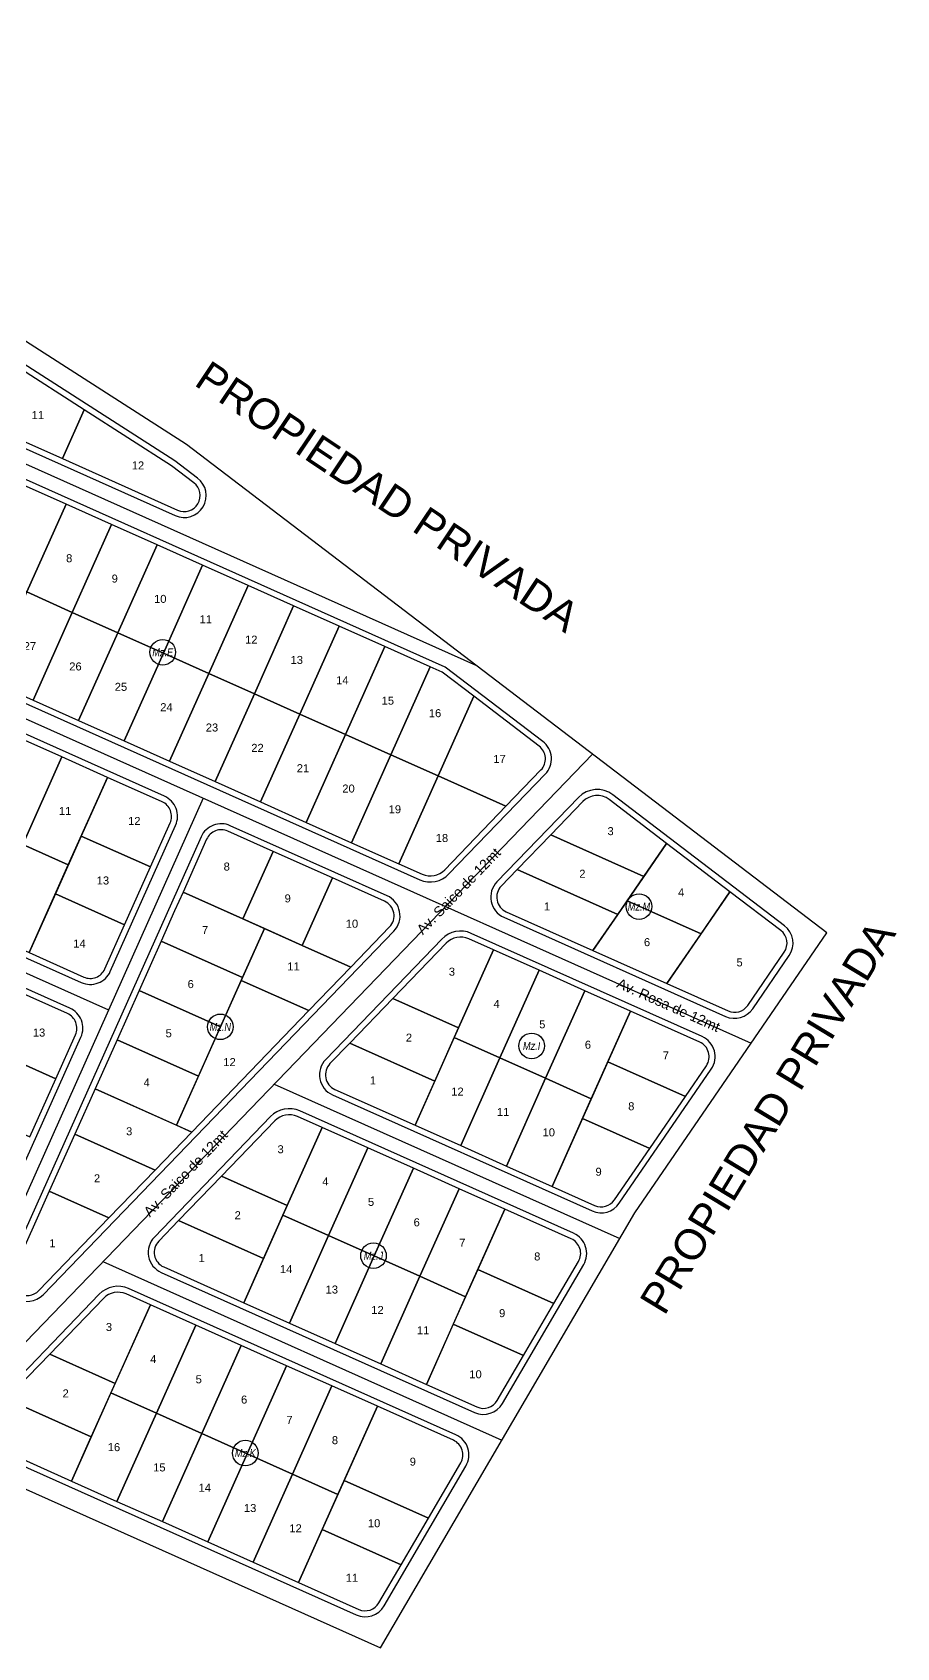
# Model space of a CAD drawing. Header units: millimetres. Extents: x 582359 to 582847, y 8181916 to 8182320.
# Drawn here: x 582631.1 to 582847.2, y 8181916.5 to 8182320.3 of the extents above; entities that cross this region are included whole.
import ezdxf
from ezdxf.enums import TextEntityAlignment as Align

# ---------------------------------------------------------------- set-up
doc = ezdxf.new("R2010")
doc.units = ezdxf.units.MM
for name, color, linetype in [('0 EJES DE CALLES', 153, 'Continuous'), ('Lote E 10', 40, 'Continuous'), ('Lote E 11', 40, 'Continuous'), ('Lote E 12', 40, 'Continuous'), ('Lote E 13', 40, 'Continuous'), ('Lote E 14', 40, 'Continuous'), ('Lote E 15', 40, 'Continuous'), ('Lote E 16', 40, 'Continuous'), ('Lote E 17', 40, 'Continuous'), ('Lote E 18', 40, 'Continuous'), ('Lote E 19', 40, 'Continuous'), ('Lote E 20', 40, 'Continuous'), ('Lote E 21', 40, 'Continuous'), ('Lote E 22', 40, 'Continuous'), ('Lote E 23', 40, 'Continuous'), ('Lote E 24', 40, 'Continuous'), ('Lote E 25', 40, 'Continuous'), ('Lote E 26', 40, 'Continuous'), ('Lote E 27', 40, 'Continuous'), ('Lote E 7', 40, 'Continuous'), ('Lote E 8', 40, 'Continuous'), ('Lote E 9', 40, 'Continuous'), ('Lote F 10', 40, 'Continuous'), ('Lote F 11', 40, 'Continuous'), ('Lote F 12', 40, 'Continuous'), ('Lote F 13', 40, 'Continuous'), ('Lote F 14', 40, 'Continuous'), ('Lote F 15', 40, 'Continuous'), ('Lote G 13', 40, 'Continuous'), ('Lote G 14', 40, 'Continuous'), ('Lote I 1', 40, 'Continuous'), ('Lote I 10', 40, 'Continuous'), ('Lote I 11', 40, 'Continuous'), ('Lote I 12', 40, 'Continuous'), ('Lote I 2', 40, 'Continuous'), ('Lote I 3', 40, 'Continuous'), ('Lote I 4', 40, 'Continuous'), ('Lote I 5', 40, 'Continuous'), ('Lote I 6', 40, 'Continuous'), ('Lote I 7', 40, 'Continuous'), ('Lote I 8', 40, 'Continuous'), ('Lote I 9', 40, 'Continuous'), ('Lote J 1', 40, 'Continuous'), ('Lote J 10', 40, 'Continuous'), ('Lote J 11', 40, 'Continuous'), ('Lote J 12', 40, 'Continuous'), ('Lote J 13', 40, 'Continuous'), ('Lote J 14', 40, 'Continuous'), ('Lote J 2', 40, 'Continuous'), ('Lote J 3', 40, 'Continuous'), ('Lote J 4', 40, 'Continuous'), ('Lote J 5', 40, 'Continuous'), ('Lote J 6', 40, 'Continuous'), ('Lote J 7', 40, 'Continuous'), ('Lote J 8', 40, 'Continuous'), ('Lote J 9', 40, 'Continuous'), ('Lote K 1', 40, 'Continuous'), ('Lote K 10', 40, 'Continuous'), ('Lote K 11', 40, 'Continuous'), ('Lote K 12', 40, 'Continuous'), ('Lote K 13', 40, 'Continuous'), ('Lote K 14', 40, 'Continuous'), ('Lote K 15', 40, 'Continuous'), ('Lote K 16', 40, 'Continuous'), ('Lote K 2', 40, 'Continuous'), ('Lote K 3', 40, 'Continuous'), ('Lote K 4', 40, 'Continuous'), ('Lote K 5', 40, 'Continuous'), ('Lote K 6', 40, 'Continuous'), ('Lote K 7', 40, 'Continuous'), ('Lote K 8', 40, 'Continuous'), ('Lote K 9', 40, 'Continuous'), ('Lote L 11', 40, 'Continuous'), ('Lote L 12', 40, 'Continuous'), ('Lote M 1', 40, 'Continuous'), ('Lote M 2', 40, 'Continuous'), ('Lote M 3', 40, 'Continuous'), ('Lote M 4', 40, 'Continuous'), ('Lote M 5', 40, 'Continuous'), ('Lote M 6', 40, 'Continuous'), ('Lote N 1', 40, 'Continuous'), ('Lote N 10', 40, 'Continuous'), ('Lote N 11', 40, 'Continuous'), ('Lote N 12', 40, 'Continuous'), ('Lote N 2', 40, 'Continuous'), ('Lote N 3', 40, 'Continuous'), ('Lote N 4', 40, 'Continuous'), ('Lote N 5', 40, 'Continuous'), ('Lote N 6', 40, 'Continuous'), ('Lote N 7', 40, 'Continuous'), ('Lote N 8', 40, 'Continuous'), ('Lote N 9', 40, 'Continuous'), ('Mz.E', 131, 'Continuous'), ('Mz.F', 131, 'Continuous'), ('Mz.G', 131, 'Continuous'), ('Mz.I', 131, 'Continuous'), ('Mz.J', 131, 'Continuous'), ('Mz.K', 131, 'Continuous'), ('Mz.L', 131, 'Continuous'), ('Mz.M', 131, 'Continuous'), ('Mz.N', 131, 'Continuous')]:
    doc.layers.add(name, color=color, linetype=linetype)
doc.layers.add('colindantes', color=80, linetype='Continuous', lineweight=30)
doc.styles.add('ARIAL', font='arial.ttf')
doc.styles.add('Manzanos', font='ARIALNBI.TTF')
doc.styles.add('Tabla', font='arial.ttf')

msp = doc.modelspace()

# ---------------------------------------------------------------- linework, layer by layer
for centre in [(582663.71, 8182165.31, 4250.83), (582782.77, 8182101.75, 4250.83), (582678.11, 8182071.68, 4250.83), (582755.93, 8182066.91, 4250.83), (582716.39, 8182014.48, 4250.83), (582684.35, 8181965.13, 4250.83)]:
    msp.add_circle(centre, 3.2)
at = {"layer": '0 EJES DE CALLES', "elevation": 4250.83}
msp.add_lwpolyline([(582669.63, 8182217.28), (582561.44, 8182286.63), (582491.08, 8182320.3), (582358.91, 8182077.09), (582718.18, 8181916.48), (582781.73, 8182025.22), (582829.7, 8182095.17)], close=True, dxfattribs=at)
for points in [[(582470.93, 8182283.22), (582742.11, 8182161.99)], [(582443.09, 8182231.98), (582810.79, 8182067.6)], [(582415.31, 8182180.87), (582650.13, 8182075.89)], [(582771.12, 8182139.86), (582604.63, 8181967.24)], [(582673.8, 8182128.84), (582602.07, 8181968.38)], [(582691.56, 8182057.37), (582777.95, 8182018.75)], [(582648.74, 8182012.98), (582748.51, 8181968.38)]]:
    msp.add_lwpolyline(points, dxfattribs=at)
at = {"layer": 'Lote E 10', "elevation": 4250.83}
msp.add_lwpolyline([(582673.69, 8182187.1), (582662.31, 8182192.19), (582652.49, 8182170.21), (582663.86, 8182165.13)], close=True, dxfattribs=at)
at = {"layer": 'Lote E 11', "elevation": 4250.83}
msp.add_lwpolyline([(582685.07, 8182182.01), (582673.69, 8182187.1), (582663.86, 8182165.13), (582675.24, 8182160.04)], close=True, dxfattribs=at)
at = {"layer": 'Lote E 12', "elevation": 4250.83}
msp.add_lwpolyline([(582696.44, 8182176.93), (582685.07, 8182182.01), (582675.24, 8182160.04), (582686.62, 8182154.95)], close=True, dxfattribs=at)
at = {"layer": 'Lote E 13', "elevation": 4250.83}
msp.add_lwpolyline([(582707.82, 8182171.84), (582696.44, 8182176.93), (582686.62, 8182154.95), (582698, 8182149.87)], close=True, dxfattribs=at)
at = {"layer": 'Lote E 14', "elevation": 4250.83}
msp.add_lwpolyline([(582719.2, 8182166.75), (582707.82, 8182171.84), (582698, 8182149.87), (582709.38, 8182144.78)], close=True, dxfattribs=at)
at = {"layer": 'Lote E 15', "elevation": 4250.83}
msp.add_lwpolyline([(582730.58, 8182161.67), (582719.2, 8182166.75), (582709.38, 8182144.78), (582720.75, 8182139.69)], close=True, dxfattribs=at)
at = {"layer": 'Lote E 16', "elevation": 4250.83}
msp.add_lwpolyline([(582741.44, 8182154.32), (582733.57, 8182160.33), (582730.58, 8182161.67), (582720.75, 8182139.69), (582732.55, 8182134.42)], close=True, dxfattribs=at)
at = {"layer": 'Lote E 17', "elevation": 4250.83}
msp.add_lwpolyline([(582741.44, 8182154.32), (582732.55, 8182134.42), (582749.52, 8182126.83), (582758.25, 8182135.89, 0.448508), (582757.8, 8182141.85)], format="xyb", close=True, dxfattribs=at)
at = {"layer": 'Lote E 18', "elevation": 4250.83}
msp.add_lwpolyline([(582749.52, 8182126.83), (582732.55, 8182134.42), (582722.72, 8182112.45), (582728.55, 8182109.84, 0.315896), (582734.19, 8182110.93)], format="xyb", close=True, dxfattribs=at)
at = {"layer": 'Lote E 19', "elevation": 4250.83}
msp.add_lwpolyline([(582732.55, 8182134.42), (582720.75, 8182139.69), (582710.93, 8182117.72), (582722.72, 8182112.45)], close=True, dxfattribs=at)
at = {"layer": 'Lote E 20', "elevation": 4250.83}
msp.add_lwpolyline([(582720.75, 8182139.69), (582709.38, 8182144.78), (582699.55, 8182122.8), (582710.93, 8182117.72)], close=True, dxfattribs=at)
at = {"layer": 'Lote E 21', "elevation": 4250.83}
msp.add_lwpolyline([(582709.38, 8182144.78), (582698, 8182149.87), (582688.17, 8182127.89), (582699.55, 8182122.8)], close=True, dxfattribs=at)
at = {"layer": 'Lote E 22', "elevation": 4250.83}
msp.add_lwpolyline([(582698, 8182149.87), (582686.62, 8182154.95), (582676.8, 8182132.98), (582688.17, 8182127.89)], close=True, dxfattribs=at)
at = {"layer": 'Lote E 23', "elevation": 4250.83}
msp.add_lwpolyline([(582686.62, 8182154.95), (582675.24, 8182160.04), (582665.42, 8182138.06), (582676.8, 8182132.98)], close=True, dxfattribs=at)
at = {"layer": 'Lote E 24', "elevation": 4250.83}
msp.add_lwpolyline([(582675.24, 8182160.04), (582663.86, 8182165.13), (582654.04, 8182143.15), (582665.42, 8182138.06)], close=True, dxfattribs=at)
at = {"layer": 'Lote E 25', "elevation": 4250.83}
msp.add_lwpolyline([(582663.86, 8182165.13), (582652.49, 8182170.21), (582642.66, 8182148.24), (582654.04, 8182143.15)], close=True, dxfattribs=at)
at = {"layer": 'Lote E 26', "elevation": 4250.83}
msp.add_lwpolyline([(582652.49, 8182170.21), (582641.11, 8182175.3), (582631.28, 8182153.32), (582642.66, 8182148.24)], close=True, dxfattribs=at)
at = {"layer": 'Lote E 27', "elevation": 4250.83}
msp.add_lwpolyline([(582641.11, 8182175.3), (582629.73, 8182180.39), (582619.91, 8182158.41), (582631.28, 8182153.32)], close=True, dxfattribs=at)
at = {"layer": 'Lote E 7', "elevation": 4250.83}
msp.add_lwpolyline([(582639.56, 8182202.36), (582628.18, 8182207.45), (582618.35, 8182185.47), (582629.73, 8182180.39)], close=True, dxfattribs=at)
at = {"layer": 'Lote E 8', "elevation": 4250.83}
msp.add_lwpolyline([(582650.93, 8182197.27), (582639.56, 8182202.36), (582629.73, 8182180.39), (582641.11, 8182175.3)], close=True, dxfattribs=at)
at = {"layer": 'Lote E 9', "elevation": 4250.83}
msp.add_lwpolyline([(582662.31, 8182192.19), (582650.93, 8182197.27), (582641.11, 8182175.3), (582652.49, 8182170.21)], close=True, dxfattribs=at)
at = {"layer": 'Lote F 10', "elevation": 4250.83}
msp.add_lwpolyline([(582617.28, 8182122.34), (582628.7, 8182117.24), (582638.49, 8182139.15), (582627.08, 8182144.25)], close=True, dxfattribs=at)
at = {"layer": 'Lote F 11', "elevation": 4250.83}
msp.add_lwpolyline([(582628.7, 8182117.24), (582640.11, 8182112.14), (582649.9, 8182134.05), (582638.49, 8182139.15)], close=True, dxfattribs=at)
at = {"layer": 'Lote F 12', "elevation": 4250.83}
msp.add_lwpolyline([(582663.54, 8182127.95), (582649.9, 8182134.05), (582643.35, 8182119.38), (582660.64, 8182111.65), (582665.56, 8182122.66, 0.414214)], format="xyb", close=True, dxfattribs=at)
at = {"layer": 'Lote F 13', "elevation": 4250.83}
msp.add_lwpolyline([(582654.16, 8182097.16), (582660.64, 8182111.65), (582643.35, 8182119.38), (582636.87, 8182104.89)], close=True, dxfattribs=at)
at = {"layer": 'Lote F 14', "elevation": 4250.83}
msp.add_lwpolyline([(582654.16, 8182097.16), (582636.87, 8182104.89), (582630.31, 8182090.23), (582643.95, 8182084.13, 0.414214), (582649.24, 8182086.15)], format="xyb", close=True, dxfattribs=at)
at = {"layer": 'Lote F 15', "elevation": 4250.83}
msp.add_lwpolyline([(582640.11, 8182112.14), (582628.7, 8182117.24), (582618.9, 8182095.33), (582630.31, 8182090.23)], close=True, dxfattribs=at)
at = {"layer": 'Lote G 13', "elevation": 4250.83}
msp.add_lwpolyline([(582641.89, 8182069.72, 0.414214), (582639.87, 8182075), (582625.9, 8182081.24), (582619.35, 8182066.58), (582636.97, 8182058.7)], format="xyb", close=True, dxfattribs=at)
at = {"layer": 'Lote G 14', "elevation": 4250.83}
msp.add_lwpolyline([(582630.49, 8182044.21), (582636.97, 8182058.7), (582619.35, 8182066.58), (582612.87, 8182052.09)], close=True, dxfattribs=at)
at = {"layer": 'Lote I 1', "elevation": 4250.83}
msp.add_lwpolyline([(582731.71, 8182058.13), (582710.48, 8182067.62), (582705.51, 8182062.48, 0.519877), (582706.76, 8182056.05), (582726.78, 8182047.1)], format="xyb", close=True, dxfattribs=at)
at = {"layer": 'Lote I 10', "elevation": 4250.83}
msp.add_lwpolyline([(582770.81, 8182053.7), (582759.4, 8182058.81), (582749.61, 8182036.89), (582761.02, 8182031.79)], close=True, dxfattribs=at)
at = {"layer": 'Lote I 11', "elevation": 4250.83}
msp.add_lwpolyline([(582759.4, 8182058.81), (582747.99, 8182063.91), (582738.19, 8182042), (582749.61, 8182036.89)], close=True, dxfattribs=at)
at = {"layer": 'Lote I 12', "elevation": 4250.83}
msp.add_lwpolyline([(582747.99, 8182063.91), (582736.58, 8182069.01), (582726.78, 8182047.1), (582738.19, 8182042)], close=True, dxfattribs=at)
at = {"layer": 'Lote I 2', "elevation": 4250.83}
msp.add_lwpolyline([(582731.71, 8182058.13), (582737.65, 8182071.4), (582721.21, 8182078.75), (582710.48, 8182067.62)], close=True, dxfattribs=at)
at = {"layer": 'Lote I 3', "elevation": 4250.83}
msp.add_lwpolyline([(582746.37, 8182090.92), (582740.19, 8182093.68, 0.315896), (582734.55, 8182092.59), (582721.21, 8182078.75), (582737.65, 8182071.4)], format="xyb", close=True, dxfattribs=at)
at = {"layer": 'Lote I 4', "elevation": 4250.83}
msp.add_lwpolyline([(582747.99, 8182063.91), (582757.78, 8182085.82), (582746.37, 8182090.92), (582736.58, 8182069.01)], close=True, dxfattribs=at)
at = {"layer": 'Lote I 5', "elevation": 4250.83}
msp.add_lwpolyline([(582747.99, 8182063.91), (582759.4, 8182058.81), (582769.2, 8182080.72), (582757.78, 8182085.82)], close=True, dxfattribs=at)
at = {"layer": 'Lote I 6', "elevation": 4250.83}
msp.add_lwpolyline([(582759.4, 8182058.81), (582770.81, 8182053.7), (582780.61, 8182075.61), (582769.2, 8182080.72)], close=True, dxfattribs=at)
at = {"layer": 'Lote I 7', "elevation": 4250.83}
msp.add_lwpolyline([(582797.94, 8182067.86), (582780.61, 8182075.61), (582774.95, 8182062.96), (582794.36, 8182054.29), (582799.61, 8182061.95, 0.468197)], format="xyb", close=True, dxfattribs=at)
at = {"layer": 'Lote I 8', "elevation": 4250.83}
msp.add_lwpolyline([(582785.44, 8182041.28), (582794.36, 8182054.29), (582774.95, 8182062.96), (582768.62, 8182048.8)], close=True, dxfattribs=at)
at = {"layer": 'Lote I 9', "elevation": 4250.83}
msp.add_lwpolyline([(582785.44, 8182041.28), (582768.62, 8182048.8), (582761.02, 8182031.79), (582771.68, 8182027.03, 0.362218), (582776.61, 8182028.42)], format="xyb", close=True, dxfattribs=at)
at = {"layer": 'Lote J 1', "elevation": 4250.83}
msp.add_lwpolyline([(582667.67, 8182023.23), (582662.7, 8182018.09, 0.519877), (582663.95, 8182011.66), (582683.97, 8182002.71), (582688.9, 8182013.74)], format="xyb", close=True, dxfattribs=at)
at = {"layer": 'Lote J 10', "elevation": 4250.83}
msp.add_lwpolyline([(582753.91, 8181989.52), (582736.35, 8181997.37), (582729.62, 8181982.3), (582742.25, 8181976.65, 0.382795), (582747.34, 8181978.28)], format="xyb", close=True, dxfattribs=at)
at = {"layer": 'Lote J 11', "elevation": 4250.83}
msp.add_lwpolyline([(582739.41, 8182004.21), (582728, 8182009.31), (582718.2, 8181987.4), (582729.62, 8181982.3)], close=True, dxfattribs=at)
at = {"layer": 'Lote J 12', "elevation": 4250.83}
msp.add_lwpolyline([(582728, 8182009.31), (582716.59, 8182014.41), (582706.79, 8181992.5), (582718.2, 8181987.4)], close=True, dxfattribs=at)
at = {"layer": 'Lote J 13', "elevation": 4250.83}
msp.add_lwpolyline([(582716.59, 8182014.41), (582705.18, 8182019.51), (582695.38, 8181997.6), (582706.79, 8181992.5)], close=True, dxfattribs=at)
at = {"layer": 'Lote J 14', "elevation": 4250.83}
msp.add_lwpolyline([(582705.18, 8182019.51), (582693.76, 8182024.62), (582683.97, 8182002.71), (582695.38, 8181997.6)], close=True, dxfattribs=at)
at = {"layer": 'Lote J 2', "elevation": 4250.83}
msp.add_lwpolyline([(582688.9, 8182013.74), (582694.84, 8182027.01), (582678.4, 8182034.36), (582667.67, 8182023.23)], close=True, dxfattribs=at)
at = {"layer": 'Lote J 3', "elevation": 4250.83}
msp.add_lwpolyline([(582703.56, 8182046.53), (582697.38, 8182049.29, 0.315896), (582691.74, 8182048.2), (582678.4, 8182034.36), (582694.84, 8182027.01)], format="xyb", close=True, dxfattribs=at)
at = {"layer": 'Lote J 4', "elevation": 4250.83}
msp.add_lwpolyline([(582705.18, 8182019.51), (582714.97, 8182041.42), (582703.56, 8182046.53), (582693.76, 8182024.62)], close=True, dxfattribs=at)
at = {"layer": 'Lote J 5', "elevation": 4250.83}
msp.add_lwpolyline([(582705.18, 8182019.51), (582716.59, 8182014.41), (582726.38, 8182036.32), (582714.97, 8182041.42)], close=True, dxfattribs=at)
at = {"layer": 'Lote J 6', "elevation": 4250.83}
msp.add_lwpolyline([(582716.59, 8182014.41), (582728, 8182009.31), (582737.79, 8182031.22), (582726.38, 8182036.32)], close=True, dxfattribs=at)
at = {"layer": 'Lote J 7', "elevation": 4250.83}
msp.add_lwpolyline([(582728, 8182009.31), (582739.41, 8182004.21), (582749.21, 8182026.12), (582737.79, 8182031.22)], close=True, dxfattribs=at)
at = {"layer": 'Lote J 8', "elevation": 4250.83}
msp.add_lwpolyline([(582767.64, 8182013.02, 0.446349), (582765.82, 8182018.69), (582749.21, 8182026.12), (582742.46, 8182011.03), (582761.51, 8182002.52)], format="xyb", close=True, dxfattribs=at)
at = {"layer": 'Lote J 9', "elevation": 4250.83}
msp.add_lwpolyline([(582761.51, 8182002.52), (582742.46, 8182011.03), (582736.35, 8181997.37), (582753.91, 8181989.52)], close=True, dxfattribs=at)
at = {"layer": 'Lote K 1', "elevation": 4250.83}
msp.add_lwpolyline([(582624.68, 8181978.66), (582619.7, 8181973.49, 0.519877), (582620.94, 8181967.07), (582640.91, 8181958.14), (582645.86, 8181969.2)], format="xyb", close=True, dxfattribs=at)
at = {"layer": 'Lote K 10', "elevation": 4250.83}
msp.add_lwpolyline([(582730.15, 8181948.86), (582709.07, 8181958.28), (582703.59, 8181946.03), (582723.33, 8181937.2)], close=True, dxfattribs=at)
at = {"layer": 'Lote K 11', "elevation": 4250.83}
msp.add_lwpolyline([(582703.59, 8181946.03), (582697.66, 8181932.77), (582712.69, 8181926.05, 0.382792), (582717.77, 8181927.68), (582723.33, 8181937.2)], format="xyb", close=True, dxfattribs=at)
at = {"layer": 'Lote K 12', "elevation": 4250.83}
msp.add_lwpolyline([(582707.51, 8181954.8), (582696.16, 8181959.87), (582686.31, 8181937.84), (582697.66, 8181932.77)], close=True, dxfattribs=at)
at = {"layer": 'Lote K 13', "elevation": 4250.83}
msp.add_lwpolyline([(582696.16, 8181959.87), (582684.81, 8181964.94), (582674.96, 8181942.92), (582686.31, 8181937.84)], close=True, dxfattribs=at)
at = {"layer": 'Lote K 14', "elevation": 4250.83}
msp.add_lwpolyline([(582684.81, 8181964.94), (582673.46, 8181970.02), (582663.61, 8181947.99), (582674.96, 8181942.92)], close=True, dxfattribs=at)
at = {"layer": 'Lote K 15', "elevation": 4250.83}
msp.add_lwpolyline([(582673.46, 8181970.02), (582662.11, 8181975.09), (582652.26, 8181953.06), (582663.61, 8181947.99)], close=True, dxfattribs=at)
at = {"layer": 'Lote K 16', "elevation": 4250.83}
msp.add_lwpolyline([(582662.11, 8181975.09), (582650.76, 8181980.17), (582640.91, 8181958.14), (582652.26, 8181953.06)], close=True, dxfattribs=at)
at = {"layer": 'Lote K 2', "elevation": 4250.83}
msp.add_lwpolyline([(582645.86, 8181969.2), (582651.81, 8181982.52), (582635.45, 8181989.83), (582624.68, 8181978.66)], close=True, dxfattribs=at)
at = {"layer": 'Lote K 3', "elevation": 4250.83}
msp.add_lwpolyline([(582660.61, 8182002.2), (582654.57, 8182004.9, 0.315896), (582648.93, 8182003.8), (582635.45, 8181989.83), (582651.81, 8181982.52)], format="xyb", close=True, dxfattribs=at)
at = {"layer": 'Lote K 4', "elevation": 4250.83}
msp.add_lwpolyline([(582662.11, 8181975.09), (582671.96, 8181997.12), (582660.61, 8182002.2), (582650.76, 8181980.17)], close=True, dxfattribs=at)
at = {"layer": 'Lote K 5', "elevation": 4250.83}
msp.add_lwpolyline([(582662.11, 8181975.09), (582673.46, 8181970.02), (582683.31, 8181992.05), (582671.96, 8181997.12)], close=True, dxfattribs=at)
at = {"layer": 'Lote K 6', "elevation": 4250.83}
msp.add_lwpolyline([(582673.46, 8181970.02), (582684.81, 8181964.94), (582694.66, 8181986.97), (582683.31, 8181992.05)], close=True, dxfattribs=at)
at = {"layer": 'Lote K 7', "elevation": 4250.83}
msp.add_lwpolyline([(582684.81, 8181964.94), (582696.16, 8181959.87), (582706.01, 8181981.9), (582694.66, 8181986.97)], close=True, dxfattribs=at)
at = {"layer": 'Lote K 8', "elevation": 4250.83}
msp.add_lwpolyline([(582696.16, 8181959.87), (582707.51, 8181954.8), (582717.36, 8181976.82), (582706.01, 8181981.9)], close=True, dxfattribs=at)
at = {"layer": 'Lote K 9', "elevation": 4250.83}
msp.add_lwpolyline([(582738.21, 8181962.65, 0.446359), (582736.38, 8181968.32), (582717.36, 8181976.82), (582709.07, 8181958.28), (582730.15, 8181948.86)], format="xyb", close=True, dxfattribs=at)
at = {"layer": 'Lote L 11', "elevation": 4250.83}
msp.add_lwpolyline([(582626.95, 8182236.92), (582620.25, 8182221.94), (582638.66, 8182213.72), (582644.11, 8182225.92)], close=True, dxfattribs=at)
at = {"layer": 'Lote L 12', "elevation": 4250.83}
msp.add_lwpolyline([(582644.11, 8182225.92), (582638.66, 8182213.72), (582667.43, 8182200.85, 0.890583), (582671.49, 8182207.68), (582665.9, 8182211.95)], format="xyb", close=True, dxfattribs=at)
at = {"layer": 'Lote M 1', "elevation": 4250.83}
msp.add_lwpolyline([(582752.34, 8182111.03), (582748.33, 8182106.87, 0.519877), (582749.57, 8182100.44), (582771.26, 8182090.75), (582777.47, 8182099.79)], format="xyb", close=True, dxfattribs=at)
at = {"layer": 'Lote M 2', "elevation": 4250.83}
msp.add_lwpolyline([(582760.69, 8182119.69), (582752.34, 8182111.03), (582777.47, 8182099.79), (582783.97, 8182109.28)], close=True, dxfattribs=at)
at = {"layer": 'Lote M 3', "elevation": 4250.83}
msp.add_lwpolyline([(582775.32, 8182128.48, 0.380731), (582768.69, 8182127.98), (582760.69, 8182119.69), (582783.97, 8182109.28), (582789.65, 8182117.55)], format="xyb", close=True, dxfattribs=at)
at = {"layer": 'Lote M 4', "elevation": 4250.83}
msp.add_lwpolyline([(582805.49, 8182105.47), (582789.65, 8182117.55), (582779.81, 8182103.21), (582798.27, 8182094.95)], close=True, dxfattribs=at)
at = {"layer": 'Lote M 5', "elevation": 4250.83}
msp.add_lwpolyline([(582819.07, 8182090.33, 0.399494), (582818.2, 8182095.77), (582805.49, 8182105.47), (582789.73, 8182082.49), (582805.03, 8182075.65, 0.362218), (582809.96, 8182077.04)], format="xyb", close=True, dxfattribs=at)
at = {"layer": 'Lote M 6', "elevation": 4250.83}
msp.add_lwpolyline([(582779.81, 8182103.21), (582771.26, 8182090.75), (582789.73, 8182082.49), (582798.27, 8182094.95)], close=True, dxfattribs=at)
at = {"layer": 'Lote N 1', "elevation": 4250.83}
msp.add_lwpolyline([(582650.26, 8182023.91), (582635.34, 8182030.57), (582626.22, 8182010.17, 0.840026), (582632.75, 8182005.76)], format="xyb", close=True, dxfattribs=at)
at = {"layer": 'Lote N 10', "elevation": 4250.83}
msp.add_lwpolyline([(582719.17, 8182103.08), (582706.13, 8182108.91), (582698.59, 8182092.04), (582710.73, 8182086.61), (582720.41, 8182096.65, 0.519877)], format="xyb", close=True, dxfattribs=at)
at = {"layer": 'Lote N 11', "elevation": 4250.83}
msp.add_lwpolyline([(582710.73, 8182086.61), (582698.59, 8182092.04), (582689.11, 8182096.27), (582683.31, 8182083.3), (582700.24, 8182075.73)], close=True, dxfattribs=at)
at = {"layer": 'Lote N 12', "elevation": 4250.83}
msp.add_lwpolyline([(582700.24, 8182075.73), (582683.31, 8182083.3), (582667.12, 8182047.08), (582670.95, 8182045.37)], close=True, dxfattribs=at)
at = {"layer": 'Lote N 2', "elevation": 4250.83}
msp.add_lwpolyline([(582661.81, 8182035.89), (582641.73, 8182044.87), (582635.34, 8182030.57), (582650.26, 8182023.91)], close=True, dxfattribs=at)
at = {"layer": 'Lote N 3', "elevation": 4250.83}
msp.add_lwpolyline([(582646.79, 8182056.17), (582641.73, 8182044.87), (582661.81, 8182035.89), (582670.95, 8182045.37)], close=True, dxfattribs=at)
at = {"layer": 'Lote N 4', "elevation": 4250.83}
msp.add_lwpolyline([(582652.29, 8182068.47), (582646.79, 8182056.17), (582667.12, 8182047.08), (582672.62, 8182059.38)], close=True, dxfattribs=at)
at = {"layer": 'Lote N 5', "elevation": 4250.83}
msp.add_lwpolyline([(582678.11, 8182071.68), (582657.78, 8182080.77), (582652.29, 8182068.47), (582672.62, 8182059.38)], close=True, dxfattribs=at)
at = {"layer": 'Lote N 6', "elevation": 4250.83}
msp.add_lwpolyline([(582663.28, 8182093.07), (582657.78, 8182080.77), (582678.11, 8182071.68), (582683.61, 8182083.98)], close=True, dxfattribs=at)
at = {"layer": 'Lote N 7', "elevation": 4250.83}
msp.add_lwpolyline([(582689.11, 8182096.27), (582668.78, 8182105.36), (582666.67, 8182100.65), (582663.28, 8182093.07), (582683.61, 8182083.98)], close=True, dxfattribs=at)
at = {"layer": 'Lote N 8', "elevation": 4250.83}
msp.add_lwpolyline([(582691.31, 8182115.53), (582679.97, 8182120.6, 0.414214), (582674.69, 8182118.58), (582668.78, 8182105.36), (582683.77, 8182098.66)], format="xyb", close=True, dxfattribs=at)
at = {"layer": 'Lote N 9', "elevation": 4250.83}
msp.add_lwpolyline([(582706.13, 8182108.91), (582691.31, 8182115.53), (582683.77, 8182098.66), (582698.59, 8182092.04)], close=True, dxfattribs=at)
at = {"layer": 'Mz.E', "elevation": 4250.83}
msp.add_lwpolyline([(582578.09, 8182225.9), (582554.06, 8182193.54, 0.479676), (582556.23, 8182185.24), (582727.94, 8182108.47, 0.315896), (582735.27, 8182109.89), (582759.33, 8182134.85, 0.448508), (582758.71, 8182143.04), (582734.34, 8182161.63), (582585.96, 8182227.96, 0.351647)], format="xyb", close=True, dxfattribs=at)
at = {"layer": 'Mz.F', "elevation": 4250.83}
msp.add_lwpolyline([(582550.46, 8182180.15, 0.351647), (582542.59, 8182178.09), (582518.64, 8182145.84, 0.479676), (582520.81, 8182137.54), (582643.34, 8182082.76, 0.414214), (582650.61, 8182085.54), (582666.93, 8182122.05, 0.414214), (582664.15, 8182129.32)], format="xyb", close=True, dxfattribs=at)
at = {"layer": 'Mz.G', "elevation": 4250.83}
msp.add_lwpolyline([(582515.04, 8182132.45, 0.351647), (582507.17, 8182130.39), (582483.23, 8182098.13, 0.479676), (582485.4, 8182089.84), (582619.67, 8182029.81, 0.414214), (582626.93, 8182032.59), (582643.26, 8182069.1, 0.414214), (582640.48, 8182076.37)], format="xyb", close=True, dxfattribs=at)
at = {"layer": 'Mz.I', "elevation": 4250.83}
msp.add_lwpolyline([(582798.56, 8182069.23), (582740.81, 8182095.05, 0.315896), (582733.47, 8182093.63), (582704.44, 8182063.52, 0.519877), (582706.15, 8182054.68), (582771.07, 8182025.66, 0.362218), (582777.85, 8182027.57), (582800.85, 8182061.1, 0.468194)], format="xyb", close=True, dxfattribs=at)
at = {"layer": 'Mz.J', "elevation": 4250.83}
msp.add_lwpolyline([(582697.99, 8182050.66, 0.315896), (582690.66, 8182049.24), (582661.62, 8182019.13, 0.519877), (582663.34, 8182010.29), (582741.64, 8181975.28, 0.382792), (582748.64, 8181977.53), (582768.94, 8182012.27, 0.446349), (582766.43, 8182020.06)], format="xyb", close=True, dxfattribs=at)
at = {"layer": 'Mz.K', "elevation": 4250.83}
msp.add_lwpolyline([(582737, 8181969.69), (582655.18, 8182006.27, 0.315896), (582647.85, 8182004.84), (582618.62, 8181974.54, 0.519877), (582620.33, 8181965.7), (582712.07, 8181924.68, 0.382792), (582719.07, 8181926.93), (582739.5, 8181961.89, 0.446349)], format="xyb", close=True, dxfattribs=at)
at = {"layer": 'Mz.L', "elevation": 4250.83}
msp.add_lwpolyline([(582559, 8182282.25), (582499.27, 8182310.84, 0.399225), (582492.07, 8182308.5), (582481.4, 8182288.87, 0.437063), (582483.98, 8182281.22), (582666.82, 8182199.48, 0.890583), (582672.4, 8182208.88), (582666.76, 8182213.18)], format="xyb", close=True, dxfattribs=at)
at = {"layer": 'Mz.M', "elevation": 4250.83}
msp.add_lwpolyline([(582819.11, 8182096.97), (582776.23, 8182129.68, 0.380731), (582767.61, 8182129.02), (582747.25, 8182107.91, 0.519877), (582748.96, 8182099.07), (582804.42, 8182074.28, 0.362218), (582811.2, 8182076.19), (582820.31, 8182089.48, 0.399494)], format="xyb", close=True, dxfattribs=at)
at = {"layer": 'Mz.N', "elevation": 4250.83}
msp.add_lwpolyline([(582719.78, 8182104.45), (582680.59, 8182121.97, 0.414214), (582673.32, 8182119.2), (582624.85, 8182010.78, 0.840026), (582633.83, 8182004.72), (582721.49, 8182095.61, 0.519877)], format="xyb", close=True, dxfattribs=at)

# ---------------------------------------------------------------- texts
for s, style, p in [('11', 'Tabla', (582632.49, 8182224.62, 4250.83)), ('12', 'Tabla', (582657.52, 8182212.02, 4250.83)), ('8', 'Tabla', (582640.33, 8182188.83, 4250.83)), ('9', 'Tabla', (582651.71, 8182183.74, 4250.83)), ('10', 'Tabla', (582663.09, 8182178.66, 4250.83)), ('11', 'Tabla', (582674.47, 8182173.57, 4250.83)), ('12', 'Tabla', (582685.84, 8182168.48, 4250.83)), ('27', 'Tabla', (582630.51, 8182166.85, 4250.83)), ('Mz.E', 'Manzanos', (582663.71, 8182165.31, 4250.83)), ('26', 'Tabla', (582641.89, 8182161.77, 4250.83)), ('13', 'Tabla', (582697.22, 8182163.4, 4250.83)), ('25', 'Tabla', (582653.26, 8182156.68, 4250.83)), ('14', 'Tabla', (582708.6, 8182158.31, 4250.83)), ('15', 'Tabla', (582719.98, 8182153.22, 4250.83)), ('24', 'Tabla', (582664.64, 8182151.59, 4250.83)), ('16', 'Tabla', (582731.78, 8182150.09, 4250.83)), ('23', 'Tabla', (582676.02, 8182146.51, 4250.83)), ('22', 'Tabla', (582687.4, 8182141.42, 4250.83)), ('21', 'Tabla', (582698.77, 8182136.34, 4250.83)), ('17', 'Tabla', (582747.91, 8182138.66, 4250.83)), ('20', 'Tabla', (582710.15, 8182131.25, 4250.83)), ('11', 'Tabla', (582639.3, 8182125.64, 4250.83)), ('19', 'Tabla', (582721.74, 8182126.07, 4250.83)), ('12', 'Tabla', (582656.6, 8182123.14, 4250.83)), ('3', 'Tabla', (582775.66, 8182120.6, 4250.83)), ('18', 'Tabla', (582733.51, 8182118.89, 4250.83)), ('8', 'Tabla', (582679.71, 8182111.75, 4250.83)), ('13', 'Tabla', (582648.75, 8182108.27, 4250.83)), ('2', 'Tabla', (582768.62, 8182109.95, 4250.83)), ('9', 'Tabla', (582694.95, 8182103.79, 4250.83)), ('4', 'Tabla', (582793.3, 8182105.3, 4250.83)), ('1', 'Tabla', (582759.79, 8182101.78, 4250.83)), ('Mz.M', 'Manzanos', (582782.77, 8182101.75, 4250.83)), ('7', 'Tabla', (582674.29, 8182095.87, 4250.83)), ('10', 'Tabla', (582711.01, 8182097.46, 4250.83)), ('14', 'Tabla', (582642.91, 8182092.51, 4250.83)), ('6', 'Tabla', (582784.77, 8182092.85, 4250.83)), ('5', 'Tabla', (582807.91, 8182087.79, 4250.83)), ('11', 'Tabla', (582696.4, 8182086.79, 4250.83)), ('3', 'Tabla', (582736, 8182085.47, 4250.83)), ('6', 'Tabla', (582670.7, 8182082.37, 4250.83)), ('4', 'Tabla', (582747.18, 8182077.41, 4250.83)), ('Mz.N', 'Manzanos', (582678.11, 8182071.68, 4250.83)), ('5', 'Tabla', (582758.59, 8182072.31, 4250.83)), ('13', 'Tabla', (582632.79, 8182070.25, 4250.83)), ('5', 'Tabla', (582665.2, 8182070.07, 4250.83)), ('2', 'Tabla', (582725.26, 8182068.98, 4250.83)), ('Mz.I', 'Manzanos', (582755.93, 8182066.91, 4250.83)), ('6', 'Tabla', (582770, 8182067.21, 4250.83)), ('12', 'Tabla', (582680.4, 8182062.87, 4250.83)), ('7', 'Tabla', (582789.49, 8182064.54, 4250.83)), ('4', 'Tabla', (582659.7, 8182057.77, 4250.83)), ('1', 'Tabla', (582716.25, 8182058.28, 4250.83)), ('12', 'Tabla', (582737.39, 8182055.5, 4250.83)), ('8', 'Tabla', (582780.84, 8182051.83, 4250.83)), ('11', 'Tabla', (582748.8, 8182050.4, 4250.83)), ('3', 'Tabla', (582655.32, 8182045.57, 4250.83)), ('10', 'Tabla', (582760.21, 8182045.3, 4250.83)), ('3', 'Tabla', (582693.18, 8182041.08, 4250.83)), ('9', 'Tabla', (582772.67, 8182035.46, 4250.83)), ('2', 'Tabla', (582647.29, 8182033.81, 4250.83)), ('4', 'Tabla', (582704.37, 8182033.02, 4250.83)), ('5', 'Tabla', (582715.78, 8182027.92, 4250.83)), ('2', 'Tabla', (582682.45, 8182024.59, 4250.83)), ('6', 'Tabla', (582727.19, 8182022.82, 4250.83)), ('1', 'Tabla', (582636.14, 8182017.6, 4250.83)), ('Mz.J', 'Manzanos', (582716.39, 8182014.48, 4250.83)), ('7', 'Tabla', (582738.6, 8182017.72, 4250.83)), ('1', 'Tabla', (582673.44, 8182013.88, 4250.83)), ('14', 'Tabla', (582694.57, 8182011.11, 4250.83)), ('8', 'Tabla', (582757.33, 8182014.28, 4250.83)), ('13', 'Tabla', (582705.98, 8182006.01, 4250.83)), ('12', 'Tabla', (582717.4, 8182000.91, 4250.83)), ('9', 'Tabla', (582748.56, 8182000.11, 4250.83)), ('3', 'Tabla', (582650.27, 8181996.65, 4250.83)), ('11', 'Tabla', (582728.81, 8181995.81, 4250.83)), ('4', 'Tabla', (582661.36, 8181988.64, 4250.83)), ('5', 'Tabla', (582672.71, 8181983.57, 4250.83)), ('10', 'Tabla', (582741.9, 8181984.83, 4250.83)), ('2', 'Tabla', (582639.45, 8181980.05, 4250.83)), ('6', 'Tabla', (582684.06, 8181978.5, 4250.83)), ('7', 'Tabla', (582695.41, 8181973.42, 4250.83)), ('16', 'Tabla', (582651.51, 8181966.61, 4250.83)), ('8', 'Tabla', (582706.76, 8181968.35, 4250.83)), ('Mz.K', 'Manzanos', (582684.35, 8181965.13, 4250.83)), ('9', 'Tabla', (582726.23, 8181962.99, 4250.83)), ('15', 'Tabla', (582662.86, 8181961.54, 4250.83)), ('14', 'Tabla', (582674.21, 8181956.47, 4250.83)), ('13', 'Tabla', (582685.56, 8181951.39, 4250.83)), ('12', 'Tabla', (582696.91, 8181946.32, 4250.83)), ('10', 'Tabla', (582716.54, 8181947.59, 4250.83)), ('11', 'Tabla', (582711.01, 8181933.95, 4250.83))]:
    msp.add_text(s, height=2, dxfattribs=dict(style=style)).set_placement(p, align=Align.MIDDLE_CENTER)
at = {"style": 'Tabla'}
for s, rotation, p in [('Av. Saico de 12mt', 46.0371, (582737.67, 8182105.62)), ('Av. Rosa de 12mt', 335.9126, (582790.14, 8182077.12)), ('Av. Saico de 12mt', 46.0371, (582669.42, 8182035.07))]:
    msp.add_text(s, height=2.5, rotation=rotation, dxfattribs=at).set_placement(p, align=Align.MIDDLE_CENTER)
at = {"layer": 'colindantes', "linetype": 'Continuous', "style": 'ARIAL'}
for rotation, p in [(326.2264, (582671.25, 8182232.25, 3074.62)), (58.779, (582789.1, 8181999.23, 3074.62))]:
    msp.add_text('PROPIEDAD PRIVADA', height=7.6, rotation=rotation, dxfattribs=at).set_placement(p)

doc.saveas('drawing.dxf')
